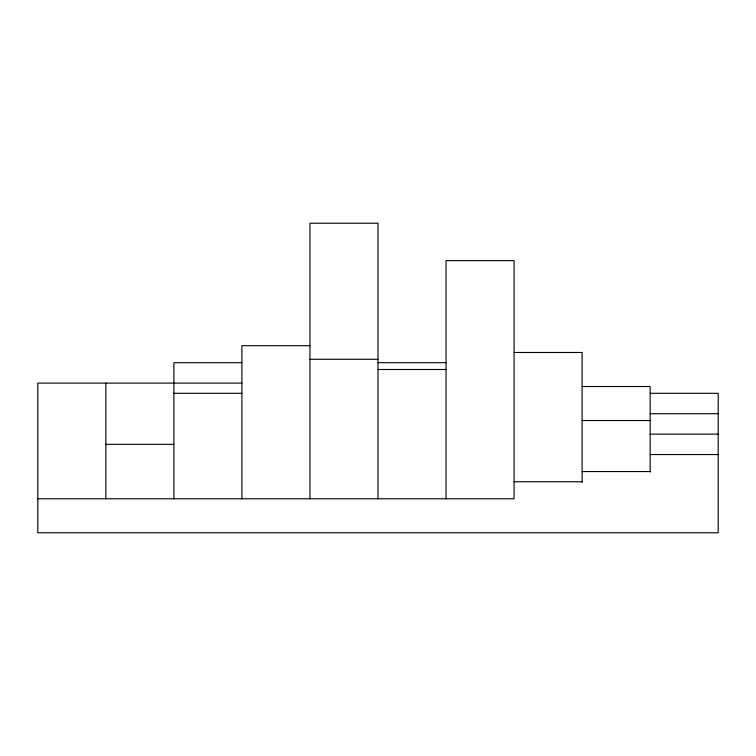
<?xml version="1.0" encoding="UTF-8"?>
<svg xmlns="http://www.w3.org/2000/svg" width="756" height="756" viewBox="0 0 756 756"><rect width="100%" height="100%" fill="white"/><g stroke="black" fill="none" stroke-linecap="round" stroke-linejoin="round"><path stroke-width="1.13" d="M309.96 345.681L241.92 345.681L241.92 498.771M514.08 352.485L582.12 352.485L582.12 482.252M309.96 359.289L378 359.289M241.92 362.691L173.88 362.691L173.88 498.771M378 362.691L446.04 362.691M378 369.495L446.04 369.495M241.92 383.103L37.8 383.103L37.8 532.791L718.2 532.791L718.2 393.309L650.16 393.309M582.12 386.505L650.16 386.505L650.16 471.999M173.88 393.309L241.92 393.309M650.16 413.721L718.2 413.721M582.12 420.525L650.16 420.525M650.16 434.133L718.2 434.133M105.84 444.339L173.88 444.339M650.16 454.545L718.2 454.545M582.12 471.555L650.16 471.555M514.08 481.761L582.12 481.761M37.8 498.771L514.08 498.771L514.08 260.631L446.04 260.631L446.04 498.771M378 498.771L378 223.209L309.96 223.209L309.96 498.771M105.84 383.103L105.84 498.771"/></g></svg>
